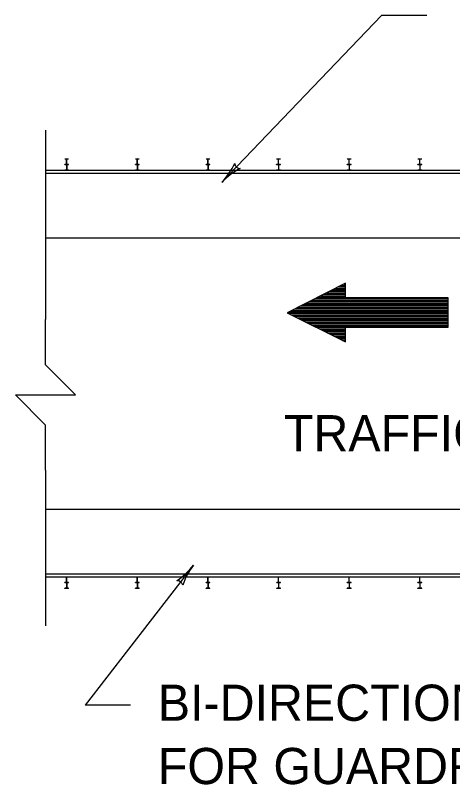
# Model space of a CAD drawing. Extents: x 998.8 to 1037.2, y 999 to 1023.1.
# Drawn here: x 1020.431 to 1022.849, y 1010.235 to 1014.488 of the extents above; entities that cross this region are included whole.
import ezdxf

# ---------------------------------------------------------------- set-up
doc = ezdxf.new("R2010")
doc.units = 0
doc.layers.add('Level 1', color=7, linetype='Continuous')

msp = doc.modelspace()

# ---------------------------------------------------------------- linework, layer by layer
at = {"layer": 'Level 1'}
for p, q in [((1021.572, 1013.5649), (1022.4555, 1014.4879)), ((1022.7055, 1014.4879), (1022.4555, 1014.4879)), ((1020.5975, 1013.8537), (1020.5975, 1012.8064)), ((1020.704, 1013.6948), (1020.7248, 1013.6948)), ((1020.704, 1013.6948), (1020.704, 1013.6939)), ((1020.704, 1013.6939), (1020.7126, 1013.6939)), ((1020.7139, 1013.6659), (1020.7139, 1013.6925)), ((1020.7149, 1013.6659), (1020.7149, 1013.6925)), ((1020.7162, 1013.6939), (1020.7248, 1013.6939)), ((1020.7248, 1013.6948), (1020.7248, 1013.6939)), ((1021.0946, 1013.6948), (1021.1154, 1013.6948)), ((1021.0946, 1013.6948), (1021.0946, 1013.6939)), ((1021.0946, 1013.6939), (1021.1033, 1013.6939)), ((1021.1045, 1013.6659), (1021.1045, 1013.6925)), ((1021.1055, 1013.6659), (1021.1055, 1013.6925)), ((1021.1068, 1013.6939), (1021.1154, 1013.6939)), ((1021.1154, 1013.6948), (1021.1154, 1013.6939)), ((1021.4853, 1013.6948), (1021.5061, 1013.6948)), ((1021.4853, 1013.6948), (1021.4853, 1013.6939)), ((1021.4853, 1013.6939), (1021.4938, 1013.6939)), ((1021.4952, 1013.6659), (1021.4952, 1013.6925)), ((1021.4962, 1013.6659), (1021.4962, 1013.6925)), ((1021.4974, 1013.6939), (1021.5061, 1013.6939)), ((1021.5061, 1013.6948), (1021.5061, 1013.6939)), ((1021.8758, 1013.6948), (1021.8967, 1013.6948)), ((1021.8758, 1013.6948), (1021.8758, 1013.6939)), ((1021.8758, 1013.6939), (1021.8845, 1013.6939)), ((1021.8858, 1013.6659), (1021.8858, 1013.6925)), ((1021.8868, 1013.6659), (1021.8868, 1013.6925)), ((1021.8881, 1013.6939), (1021.8967, 1013.6939)), ((1021.8967, 1013.6948), (1021.8967, 1013.6939)), ((1022.2665, 1013.6948), (1022.2873, 1013.6948)), ((1022.2665, 1013.6948), (1022.2665, 1013.6939)), ((1022.2665, 1013.6939), (1022.2751, 1013.6939)), ((1022.2764, 1013.6659), (1022.2764, 1013.6925)), ((1022.2774, 1013.6659), (1022.2774, 1013.6925)), ((1022.2787, 1013.6939), (1022.2873, 1013.6939)), ((1022.2873, 1013.6948), (1022.2873, 1013.6939)), ((1022.6571, 1013.6948), (1022.6779, 1013.6948)), ((1022.6571, 1013.6948), (1022.6571, 1013.6939)), ((1022.6571, 1013.6939), (1022.6658, 1013.6939)), ((1022.667, 1013.6659), (1022.667, 1013.6925)), ((1022.668, 1013.6659), (1022.668, 1013.6925)), ((1022.6693, 1013.6939), (1022.6779, 1013.6939)), ((1022.6779, 1013.6948), (1022.6779, 1013.6939)), ((1020.704, 1013.6635), (1020.704, 1013.6645)), ((1020.704, 1013.6645), (1020.7126, 1013.6645)), ((1020.704, 1013.6635), (1020.7248, 1013.6635)), ((1020.704, 1013.6635), (1020.704, 1013.6626)), ((1020.704, 1013.6626), (1020.7126, 1013.6626)), ((1020.7139, 1013.6613), (1020.7139, 1013.6346)), ((1020.7149, 1013.6613), (1020.7149, 1013.6346)), ((1020.7162, 1013.6645), (1020.7248, 1013.6645)), ((1020.7162, 1013.6626), (1020.7248, 1013.6626)), ((1020.7248, 1013.6635), (1020.7248, 1013.6645)), ((1020.7248, 1013.6635), (1020.7248, 1013.6626)), ((1021.0946, 1013.6635), (1021.0946, 1013.6645)), ((1021.0946, 1013.6645), (1021.1033, 1013.6645)), ((1021.0946, 1013.6635), (1021.1154, 1013.6635)), ((1021.0946, 1013.6635), (1021.0946, 1013.6626)), ((1021.0946, 1013.6626), (1021.1033, 1013.6626)), ((1021.1045, 1013.6613), (1021.1045, 1013.6346)), ((1021.1055, 1013.6613), (1021.1055, 1013.6346)), ((1021.1068, 1013.6645), (1021.1154, 1013.6645)), ((1021.1068, 1013.6626), (1021.1154, 1013.6626)), ((1021.1154, 1013.6635), (1021.1154, 1013.6645)), ((1021.1154, 1013.6635), (1021.1154, 1013.6626)), ((1021.4853, 1013.6635), (1021.4853, 1013.6645)), ((1021.4853, 1013.6645), (1021.4938, 1013.6645)), ((1021.4853, 1013.6635), (1021.5061, 1013.6635)), ((1021.4853, 1013.6635), (1021.4853, 1013.6626)), ((1021.4853, 1013.6626), (1021.4938, 1013.6626)), ((1021.4952, 1013.6613), (1021.4952, 1013.6346)), ((1021.4962, 1013.6613), (1021.4962, 1013.6346)), ((1021.4974, 1013.6645), (1021.5061, 1013.6645)), ((1021.4974, 1013.6626), (1021.5061, 1013.6626)), ((1021.5061, 1013.6635), (1021.5061, 1013.6645)), ((1021.5061, 1013.6635), (1021.5061, 1013.6626)), ((1021.8758, 1013.6635), (1021.8758, 1013.6645)), ((1021.8758, 1013.6645), (1021.8845, 1013.6645)), ((1021.8758, 1013.6635), (1021.8967, 1013.6635)), ((1021.8758, 1013.6635), (1021.8758, 1013.6626)), ((1021.8758, 1013.6626), (1021.8845, 1013.6626)), ((1021.8858, 1013.6613), (1021.8858, 1013.6346)), ((1021.8868, 1013.6613), (1021.8868, 1013.6346)), ((1021.8881, 1013.6645), (1021.8967, 1013.6645)), ((1021.8881, 1013.6626), (1021.8967, 1013.6626)), ((1021.8967, 1013.6635), (1021.8967, 1013.6645)), ((1021.8967, 1013.6635), (1021.8967, 1013.6626)), ((1022.2665, 1013.6635), (1022.2665, 1013.6645)), ((1022.2665, 1013.6645), (1022.2751, 1013.6645)), ((1022.2665, 1013.6635), (1022.2873, 1013.6635)), ((1022.2665, 1013.6635), (1022.2665, 1013.6626)), ((1022.2665, 1013.6626), (1022.2751, 1013.6626)), ((1022.2764, 1013.6613), (1022.2764, 1013.6346)), ((1022.2774, 1013.6613), (1022.2774, 1013.6346)), ((1022.2787, 1013.6645), (1022.2873, 1013.6645)), ((1022.2787, 1013.6626), (1022.2873, 1013.6626)), ((1022.2873, 1013.6635), (1022.2873, 1013.6645)), ((1022.2873, 1013.6635), (1022.2873, 1013.6626)), ((1022.6571, 1013.6635), (1022.6571, 1013.6645)), ((1022.6571, 1013.6645), (1022.6658, 1013.6645)), ((1022.6571, 1013.6635), (1022.6779, 1013.6635)), ((1022.6571, 1013.6635), (1022.6571, 1013.6626)), ((1022.6571, 1013.6626), (1022.6658, 1013.6626)), ((1022.667, 1013.6613), (1022.667, 1013.6346)), ((1022.668, 1013.6613), (1022.668, 1013.6346)), ((1022.6693, 1013.6645), (1022.6779, 1013.6645)), ((1022.6693, 1013.6626), (1022.6779, 1013.6626)), ((1022.6779, 1013.6635), (1022.6779, 1013.6645)), ((1022.6779, 1013.6635), (1022.6779, 1013.6626)), ((1020.5975, 1013.6323), (1025.9903, 1013.6323)), ((1020.5975, 1013.6154), (1025.9903, 1013.6154)), ((1020.704, 1013.6323), (1020.704, 1013.6333)), ((1020.704, 1013.6333), (1020.7126, 1013.6333)), ((1020.704, 1013.6323), (1020.7248, 1013.6323)), ((1020.7162, 1013.6333), (1020.7248, 1013.6333)), ((1020.7248, 1013.6323), (1020.7248, 1013.6333)), ((1021.0946, 1013.6323), (1021.0946, 1013.6333)), ((1021.0946, 1013.6333), (1021.1033, 1013.6333)), ((1021.0946, 1013.6323), (1021.1154, 1013.6323)), ((1021.1068, 1013.6333), (1021.1154, 1013.6333)), ((1021.1154, 1013.6323), (1021.1154, 1013.6333)), ((1021.4853, 1013.6323), (1021.4853, 1013.6333)), ((1021.4853, 1013.6333), (1021.4938, 1013.6333)), ((1021.4853, 1013.6323), (1021.5061, 1013.6323)), ((1021.4974, 1013.6333), (1021.5061, 1013.6333)), ((1021.5061, 1013.6323), (1021.5061, 1013.6333)), ((1021.8758, 1013.6323), (1021.8758, 1013.6333)), ((1021.8758, 1013.6333), (1021.8845, 1013.6333)), ((1021.8758, 1013.6323), (1021.8967, 1013.6323)), ((1021.8881, 1013.6333), (1021.8967, 1013.6333)), ((1021.8967, 1013.6323), (1021.8967, 1013.6333)), ((1022.2665, 1013.6323), (1022.2665, 1013.6333)), ((1022.2665, 1013.6333), (1022.2751, 1013.6333)), ((1022.2665, 1013.6323), (1022.2873, 1013.6323)), ((1022.2787, 1013.6333), (1022.2873, 1013.6333)), ((1022.2873, 1013.6323), (1022.2873, 1013.6333)), ((1022.6571, 1013.6323), (1022.6571, 1013.6333)), ((1022.6571, 1013.6333), (1022.6658, 1013.6333)), ((1022.6571, 1013.6323), (1022.6779, 1013.6323)), ((1022.6693, 1013.6333), (1022.6779, 1013.6333)), ((1022.6779, 1013.6323), (1022.6779, 1013.6333)), ((1020.5975, 1013.2573), (1025.9903, 1013.2573)), ((1020.5975, 1011.973), (1020.5975, 1011.1131)), ((1020.5975, 1011.7573), (1025.9903, 1011.7573)), ((1021.4163, 1011.4487), (1020.8174, 1010.6746)), ((1025.9903, 1011.3992), (1020.5975, 1011.3992)), ((1025.9903, 1011.3823), (1020.5975, 1011.3823)), ((1020.7249, 1011.3823), (1020.7041, 1011.3823)), ((1020.7041, 1011.3823), (1020.7041, 1011.3813)), ((1020.7249, 1011.3823), (1020.7249, 1011.3813)), ((1021.1155, 1011.3823), (1021.0947, 1011.3823)), ((1021.0947, 1011.3823), (1021.0947, 1011.3813)), ((1021.1155, 1011.3823), (1021.1155, 1011.3813)), ((1021.5062, 1011.3823), (1021.4853, 1011.3823)), ((1021.4853, 1011.3823), (1021.4853, 1011.3813)), ((1021.5062, 1011.3823), (1021.5062, 1011.3813)), ((1021.8968, 1011.3823), (1021.8759, 1011.3823)), ((1021.8759, 1011.3823), (1021.8759, 1011.3813)), ((1021.8968, 1011.3823), (1021.8968, 1011.3813)), ((1022.2874, 1011.3823), (1022.2666, 1011.3823)), ((1022.2666, 1011.3823), (1022.2666, 1011.3813)), ((1022.2874, 1011.3823), (1022.2874, 1011.3813)), ((1022.678, 1011.3823), (1022.6572, 1011.3823)), ((1022.6572, 1011.3823), (1022.6572, 1011.3813)), ((1022.678, 1011.3823), (1022.678, 1011.3813)), ((1020.7127, 1011.3813), (1020.7041, 1011.3813)), ((1020.7041, 1011.351), (1020.7041, 1011.352)), ((1020.7127, 1011.352), (1020.7041, 1011.352)), ((1020.7249, 1011.351), (1020.7041, 1011.351)), ((1020.7041, 1011.351), (1020.7041, 1011.35)), ((1020.7127, 1011.35), (1020.7041, 1011.35)), ((1020.714, 1011.3533), (1020.714, 1011.38)), ((1020.714, 1011.3488), (1020.714, 1011.322)), ((1020.715, 1011.3533), (1020.715, 1011.38)), ((1020.715, 1011.3488), (1020.715, 1011.322)), ((1020.7249, 1011.3813), (1020.7163, 1011.3813)), ((1020.7249, 1011.352), (1020.7163, 1011.352)), ((1020.7249, 1011.35), (1020.7163, 1011.35)), ((1020.7249, 1011.351), (1020.7249, 1011.352)), ((1020.7249, 1011.351), (1020.7249, 1011.35)), ((1021.1033, 1011.3813), (1021.0947, 1011.3813)), ((1021.0947, 1011.351), (1021.0947, 1011.352)), ((1021.1033, 1011.352), (1021.0947, 1011.352)), ((1021.1155, 1011.351), (1021.0947, 1011.351)), ((1021.0947, 1011.351), (1021.0947, 1011.35)), ((1021.1033, 1011.35), (1021.0947, 1011.35)), ((1021.1046, 1011.3533), (1021.1046, 1011.38)), ((1021.1046, 1011.3488), (1021.1046, 1011.322)), ((1021.1056, 1011.3533), (1021.1056, 1011.38)), ((1021.1056, 1011.3488), (1021.1056, 1011.322)), ((1021.1155, 1011.3813), (1021.1069, 1011.3813)), ((1021.1155, 1011.352), (1021.1069, 1011.352)), ((1021.1155, 1011.35), (1021.1069, 1011.35)), ((1021.1155, 1011.351), (1021.1155, 1011.352)), ((1021.1155, 1011.351), (1021.1155, 1011.35)), ((1021.4939, 1011.3813), (1021.4853, 1011.3813)), ((1021.4853, 1011.351), (1021.4853, 1011.352)), ((1021.4939, 1011.352), (1021.4853, 1011.352)), ((1021.5062, 1011.351), (1021.4853, 1011.351)), ((1021.4853, 1011.351), (1021.4853, 1011.35)), ((1021.4939, 1011.35), (1021.4853, 1011.35)), ((1021.4953, 1011.3533), (1021.4953, 1011.38)), ((1021.4953, 1011.3488), (1021.4953, 1011.322)), ((1021.4963, 1011.3533), (1021.4963, 1011.38)), ((1021.4963, 1011.3488), (1021.4963, 1011.322)), ((1021.5062, 1011.3813), (1021.4975, 1011.3813)), ((1021.5062, 1011.352), (1021.4975, 1011.352)), ((1021.5062, 1011.35), (1021.4975, 1011.35)), ((1021.5062, 1011.351), (1021.5062, 1011.352)), ((1021.5062, 1011.351), (1021.5062, 1011.35)), ((1021.8846, 1011.3813), (1021.8759, 1011.3813)), ((1021.8759, 1011.351), (1021.8759, 1011.352)), ((1021.8846, 1011.352), (1021.8759, 1011.352)), ((1021.8968, 1011.351), (1021.8759, 1011.351)), ((1021.8759, 1011.351), (1021.8759, 1011.35)), ((1021.8846, 1011.35), (1021.8759, 1011.35)), ((1021.8858, 1011.3533), (1021.8858, 1011.38)), ((1021.8858, 1011.3488), (1021.8858, 1011.322)), ((1021.8868, 1011.3533), (1021.8868, 1011.38)), ((1021.8868, 1011.3488), (1021.8868, 1011.322)), ((1021.8968, 1011.3813), (1021.8882, 1011.3813)), ((1021.8968, 1011.352), (1021.8882, 1011.352)), ((1021.8968, 1011.35), (1021.8882, 1011.35)), ((1021.8968, 1011.351), (1021.8968, 1011.352)), ((1021.8968, 1011.351), (1021.8968, 1011.35)), ((1022.2752, 1011.3813), (1022.2666, 1011.3813)), ((1022.2666, 1011.351), (1022.2666, 1011.352)), ((1022.2752, 1011.352), (1022.2666, 1011.352)), ((1022.2874, 1011.351), (1022.2666, 1011.351)), ((1022.2666, 1011.351), (1022.2666, 1011.35)), ((1022.2752, 1011.35), (1022.2666, 1011.35)), ((1022.2765, 1011.3533), (1022.2765, 1011.38)), ((1022.2765, 1011.3488), (1022.2765, 1011.322)), ((1022.2775, 1011.3533), (1022.2775, 1011.38)), ((1022.2775, 1011.3488), (1022.2775, 1011.322)), ((1022.2874, 1011.3813), (1022.2788, 1011.3813)), ((1022.2874, 1011.352), (1022.2788, 1011.352)), ((1022.2874, 1011.35), (1022.2788, 1011.35)), ((1022.2874, 1011.351), (1022.2874, 1011.352)), ((1022.2874, 1011.351), (1022.2874, 1011.35)), ((1022.6658, 1011.3813), (1022.6572, 1011.3813)), ((1022.6572, 1011.351), (1022.6572, 1011.352)), ((1022.6658, 1011.352), (1022.6572, 1011.352)), ((1022.678, 1011.351), (1022.6572, 1011.351)), ((1022.6572, 1011.351), (1022.6572, 1011.35)), ((1022.6658, 1011.35), (1022.6572, 1011.35)), ((1022.6671, 1011.3533), (1022.6671, 1011.38)), ((1022.6671, 1011.3488), (1022.6671, 1011.322)), ((1022.6681, 1011.3533), (1022.6681, 1011.38)), ((1022.6681, 1011.3488), (1022.6681, 1011.322)), ((1022.678, 1011.3813), (1022.6694, 1011.3813)), ((1022.678, 1011.352), (1022.6694, 1011.352)), ((1022.678, 1011.35), (1022.6694, 1011.35)), ((1022.678, 1011.351), (1022.678, 1011.352)), ((1022.678, 1011.351), (1022.678, 1011.35)), ((1020.7041, 1011.3198), (1020.7041, 1011.3208)), ((1020.7127, 1011.3208), (1020.7041, 1011.3208)), ((1020.7249, 1011.3198), (1020.7041, 1011.3198)), ((1020.7249, 1011.3208), (1020.7163, 1011.3208)), ((1020.7249, 1011.3198), (1020.7249, 1011.3208)), ((1021.0947, 1011.3198), (1021.0947, 1011.3208)), ((1021.1033, 1011.3208), (1021.0947, 1011.3208)), ((1021.1155, 1011.3198), (1021.0947, 1011.3198)), ((1021.1155, 1011.3208), (1021.1069, 1011.3208)), ((1021.1155, 1011.3198), (1021.1155, 1011.3208)), ((1021.4853, 1011.3198), (1021.4853, 1011.3208)), ((1021.4939, 1011.3208), (1021.4853, 1011.3208)), ((1021.5062, 1011.3198), (1021.4853, 1011.3198)), ((1021.5062, 1011.3208), (1021.4975, 1011.3208)), ((1021.5062, 1011.3198), (1021.5062, 1011.3208)), ((1021.8759, 1011.3198), (1021.8759, 1011.3208)), ((1021.8846, 1011.3208), (1021.8759, 1011.3208)), ((1021.8968, 1011.3198), (1021.8759, 1011.3198)), ((1021.8968, 1011.3208), (1021.8882, 1011.3208)), ((1021.8968, 1011.3198), (1021.8968, 1011.3208)), ((1022.2666, 1011.3198), (1022.2666, 1011.3208)), ((1022.2752, 1011.3208), (1022.2666, 1011.3208)), ((1022.2874, 1011.3198), (1022.2666, 1011.3198)), ((1022.2874, 1011.3208), (1022.2788, 1011.3208)), ((1022.2874, 1011.3198), (1022.2874, 1011.3208)), ((1022.6572, 1011.3198), (1022.6572, 1011.3208)), ((1022.6658, 1011.3208), (1022.6572, 1011.3208)), ((1022.678, 1011.3198), (1022.6572, 1011.3198)), ((1022.678, 1011.3208), (1022.6694, 1011.3208)), ((1022.678, 1011.3198), (1022.678, 1011.3208)), ((1021.0674, 1010.6746), (1020.8174, 1010.6746))]:
    msp.add_line(p, q, dxfattribs=at)
msp.add_lwpolyline([(1021.9333, 1012.8439), (1022.2573, 1012.6826), (1022.2573, 1012.7636), (1022.8243, 1012.7636), (1022.8243, 1012.9256), (1022.2573, 1012.9256), (1022.2573, 1013.0066)], close=True, dxfattribs=at)
for points in [[(1022.2495, 1013.0027), (1022.2573, 1013.0027)], [(1022.1688, 1012.9622), (1022.2573, 1012.9622)], [(1022.1849, 1012.9703), (1022.2573, 1012.9703)], [(1022.201, 1012.9784), (1022.2573, 1012.9784)], [(1022.2173, 1012.9864), (1022.2573, 1012.9864)], [(1022.2333, 1012.9946), (1022.2573, 1012.9946)], [(1022.072, 1012.9136), (1022.8243, 1012.9136)], [(1022.0882, 1012.9217), (1022.8243, 1012.9217)], [(1022.1043, 1012.9298), (1022.2573, 1012.9298)], [(1022.1204, 1012.9379), (1022.2573, 1012.9379)], [(1022.1204, 1012.9379), (1022.2573, 1012.9379)], [(1022.1365, 1012.9459), (1022.2573, 1012.9459)], [(1022.1527, 1012.9541), (1022.2573, 1012.9541)], [(1021.9913, 1012.8731), (1022.8243, 1012.8731)], [(1022.0073, 1012.8812), (1022.8243, 1012.8812)], [(1022.0235, 1012.8893), (1022.8243, 1012.8893)], [(1022.0396, 1012.8974), (1022.8243, 1012.8974)], [(1022.0558, 1012.9054), (1022.8243, 1012.9054)], [(1021.94, 1012.8407), (1022.8243, 1012.8407)], [(1021.9428, 1012.8488), (1022.8243, 1012.8488)], [(1021.9563, 1012.8326), (1022.8243, 1012.8326)], [(1021.9563, 1012.8326), (1022.8243, 1012.8326)], [(1021.959, 1012.8569), (1022.8243, 1012.8569)], [(1021.9751, 1012.8649), (1022.8243, 1012.8649)], [(1020.5975, 1011.973), (1020.5975, 1012.223), (1020.4308, 1012.3898), (1020.7642, 1012.3898), (1020.5975, 1012.5564), (1020.5975, 1012.8064)], [(1021.9726, 1012.8244), (1022.8243, 1012.8244)], [(1021.9888, 1012.8164), (1022.8243, 1012.8164)], [(1022.0051, 1012.8083), (1022.8243, 1012.8083)], [(1022.0214, 1012.8002), (1022.8243, 1012.8002)], [(1022.0376, 1012.7921), (1022.8243, 1012.7921)], [(1022.0538, 1012.7839), (1022.8243, 1012.7839)], [(1022.0701, 1012.7759), (1022.8243, 1012.7759)], [(1022.0863, 1012.7678), (1022.8243, 1012.7678)], [(1022.0945, 1012.7637), (1022.8243, 1012.7637)], [(1022.1108, 1012.7556), (1022.2573, 1012.7556)], [(1022.1271, 1012.7475), (1022.2573, 1012.7475)], [(1022.1433, 1012.7394), (1022.2573, 1012.7394)], [(1022.1595, 1012.7314), (1022.2573, 1012.7314)], [(1022.1758, 1012.7232), (1022.2573, 1012.7232)], [(1022.1921, 1012.7151), (1022.2573, 1012.7151)], [(1022.2083, 1012.707), (1022.2573, 1012.707)], [(1022.2246, 1012.6989), (1022.2573, 1012.6989)], [(1022.2408, 1012.6909), (1022.2573, 1012.6909)], [(1022.2571, 1012.6827), (1022.2573, 1012.6827)]]:
    msp.add_lwpolyline(points, dxfattribs=at)
for centre, radius, start, end in [((1020.7126, 1013.6926), 0.0013, 0, 90), ((1020.7162, 1013.6926), 0.0013, 90, 180), ((1021.1032, 1013.6926), 0.0013, 0, 90), ((1021.1068, 1013.6926), 0.0013, 90, 180), ((1021.4939, 1013.6926), 0.0013, 0, 90), ((1021.4975, 1013.6926), 0.0013, 90, 180), ((1021.8845, 1013.6926), 0.0013, 0, 90), ((1021.8881, 1013.6926), 0.0013, 90, 180), ((1022.2751, 1013.6926), 0.0013, 0, 90), ((1022.2787, 1013.6926), 0.0013, 90, 180), ((1022.6657, 1013.6926), 0.0013, 0, 90), ((1022.6693, 1013.6926), 0.0013, 90, 180), ((1020.7126, 1013.6659), 0.0013, 270, 360), ((1020.7126, 1013.6613), 0.0013, 0, 90), ((1020.7162, 1013.6659), 0.0013, 180, 270), ((1020.7162, 1013.6613), 0.0013, 90, 180), ((1021.1032, 1013.6659), 0.0013, 270, 360), ((1021.1032, 1013.6613), 0.0013, 0, 90), ((1021.1068, 1013.6659), 0.0013, 180, 270), ((1021.1068, 1013.6613), 0.0013, 90, 180), ((1021.4939, 1013.6659), 0.0013, 270, 360), ((1021.4939, 1013.6613), 0.0013, 0, 90), ((1021.4975, 1013.6659), 0.0013, 180, 270), ((1021.4975, 1013.6613), 0.0013, 90, 180), ((1021.2896, 1013.8352), 0.3909, 316.2547, 334.9235), ((1021.8544, 1013.2945), 0.3909, 117.6018, 136.2486), ((1021.6748, 1013.6722), 0.0313, 185.0293, 267.146), ((1021.8845, 1013.6659), 0.0013, 270, 360), ((1021.8845, 1013.6613), 0.0013, 0, 90), ((1021.8881, 1013.6659), 0.0013, 180, 270), ((1021.8881, 1013.6613), 0.0013, 90, 180), ((1022.2751, 1013.6659), 0.0013, 270, 360), ((1022.2751, 1013.6613), 0.0013, 0, 90), ((1022.2787, 1013.6659), 0.0013, 180, 270), ((1022.2787, 1013.6613), 0.0013, 90, 180), ((1022.6657, 1013.6659), 0.0013, 270, 360), ((1022.6657, 1013.6613), 0.0013, 0, 90), ((1022.6693, 1013.6659), 0.0013, 180, 270), ((1022.6693, 1013.6613), 0.0013, 90, 180), ((1020.7126, 1013.6346), 0.0013, 270, 360), ((1020.7162, 1013.6346), 0.0013, 180, 270), ((1021.1032, 1013.6346), 0.0013, 270, 360), ((1021.1068, 1013.6346), 0.0013, 180, 270), ((1021.4939, 1013.6346), 0.0013, 270, 360), ((1021.4975, 1013.6346), 0.0013, 180, 270), ((1021.8845, 1013.6346), 0.0013, 270, 360), ((1021.8881, 1013.6346), 0.0013, 180, 270), ((1022.2751, 1013.6346), 0.0013, 270, 360), ((1022.2787, 1013.6346), 0.0013, 180, 270), ((1022.6657, 1013.6346), 0.0013, 270, 360), ((1022.6693, 1013.6346), 0.0013, 180, 270), ((1021.2896, 1013.8352), 0.3909, 316.2424, 316.2547), ((1021.107, 1011.6879), 0.3909, 303.6215, 322.2682), ((1021.7255, 1011.2095), 0.3909, 142.2743, 160.9431), ((1021.7255, 1011.2095), 0.3909, 142.2621, 142.2744), ((1020.7127, 1011.38), 0.0013, 0, 90), ((1020.7127, 1011.3533), 0.0013, 270, 360), ((1020.7127, 1011.3488), 0.0013, 0, 90), ((1020.7163, 1011.38), 0.0013, 90, 180), ((1020.7163, 1011.3533), 0.0013, 180, 270), ((1020.7163, 1011.3488), 0.0013, 90, 180), ((1021.1033, 1011.38), 0.0013, 0, 90), ((1021.1033, 1011.3533), 0.0013, 270, 360), ((1021.1033, 1011.3488), 0.0013, 0, 90), ((1021.1069, 1011.38), 0.0013, 90, 180), ((1021.1069, 1011.3533), 0.0013, 180, 270), ((1021.1069, 1011.3488), 0.0013, 90, 180), ((1021.3253, 1011.3311), 0.0313, 11.0489, 93.1656), ((1021.494, 1011.38), 0.0013, 0, 90), ((1021.494, 1011.3533), 0.0013, 270, 360), ((1021.494, 1011.3488), 0.0013, 0, 90), ((1021.4975, 1011.38), 0.0013, 90, 180), ((1021.4975, 1011.3533), 0.0013, 180, 270), ((1021.4975, 1011.3488), 0.0013, 90, 180), ((1021.8846, 1011.38), 0.0013, 0, 90), ((1021.8846, 1011.3533), 0.0013, 270, 360), ((1021.8846, 1011.3488), 0.0013, 0, 90), ((1021.8882, 1011.38), 0.0013, 90, 180), ((1021.8882, 1011.3533), 0.0013, 180, 270), ((1021.8882, 1011.3488), 0.0013, 90, 180), ((1022.2752, 1011.38), 0.0013, 0, 90), ((1022.2752, 1011.3533), 0.0013, 270, 360), ((1022.2752, 1011.3488), 0.0013, 0, 90), ((1022.2788, 1011.38), 0.0013, 90, 180), ((1022.2788, 1011.3533), 0.0013, 180, 270), ((1022.2788, 1011.3488), 0.0013, 90, 180), ((1022.6658, 1011.38), 0.0013, 0, 90), ((1022.6658, 1011.3533), 0.0013, 270, 360), ((1022.6658, 1011.3488), 0.0013, 0, 90), ((1022.6694, 1011.38), 0.0013, 90, 180), ((1022.6694, 1011.3533), 0.0013, 180, 270), ((1022.6694, 1011.3488), 0.0013, 90, 180), ((1020.7127, 1011.3221), 0.0013, 270, 0), ((1020.7163, 1011.3221), 0.0013, 180, 270), ((1021.1033, 1011.3221), 0.0013, 270, 0), ((1021.1069, 1011.3221), 0.0013, 180, 270), ((1021.494, 1011.3221), 0.0013, 270, 0), ((1021.4975, 1011.3221), 0.0013, 180, 270), ((1021.8846, 1011.3221), 0.0013, 270, 0), ((1021.8882, 1011.3221), 0.0013, 180, 270), ((1022.2752, 1011.3221), 0.0013, 270, 0), ((1022.2788, 1011.3221), 0.0013, 180, 270), ((1022.6658, 1011.3221), 0.0013, 270, 0), ((1022.6694, 1011.3221), 0.0013, 180, 270)]:
    msp.add_arc(centre, radius, start, end, dxfattribs=at)

# ---------------------------------------------------------------- texts
for s, p in [('TRAFFIC', (1021.9156, 1012.0775)), ('BI-DIRECTIONAL WHITE DELINEATOR', (1021.2187, 1010.5875)), ('FOR GUARDRAIL FACING TRAFFIC', (1021.2187, 1010.2375))]:
    msp.add_text(s, height=0.2, dxfattribs=at).set_placement(p)

doc.saveas('drawing.dxf')
